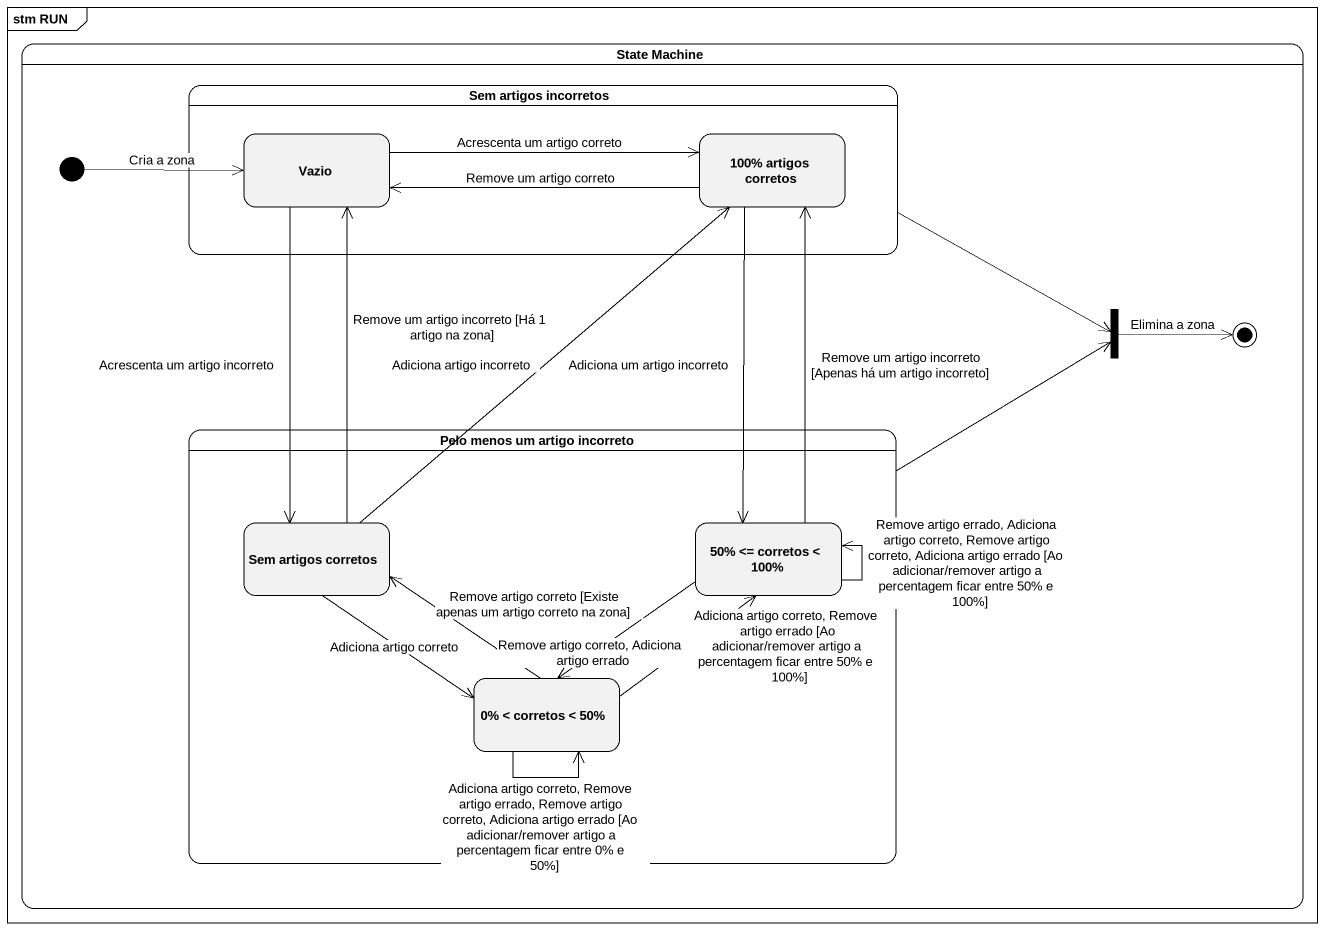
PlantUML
@startuml
mainframe stm RUN
hide empty description
state "State Machine" as State_Machine {
  state "Sem artigos incorretos" as Sem_artigos_incorretos {
    state Vazio
    state "100% artigos corretos" as s100_artigos_corretos
  }
  state initial1 <<start>>
  state fork1 <<join>>
  state "Pelo menos um artigo incorreto" as Pelo_menos_um_artigo {
    state "Sem artigos corretos" as Sem_artigos_corretos
    state "50% <= corretos < 100%" as s50_corretos_100
    state "0% < corretos < 50%" as s0_corretos_50
  }
  fork1 -right-> [*] : Elimina a zona
}
Sem_artigos_incorretos -right-> fork1
Vazio -right-> s100_artigos_corretos : Acrescenta um artigo correto
Vazio --> Sem_artigos_corretos : Acrescenta um artigo incorreto
s100_artigos_corretos -left-> Vazio : Remove um artigo correto
s100_artigos_corretos --> s50_corretos_100 : Adiciona um artigo incorreto
initial1 -right-> Vazio : Cria a zona
Pelo_menos_um_artigo -right-> fork1
Sem_artigos_corretos -up-> Vazio : Remove um artigo incorreto [Há 1 artigo na zona]
Sem_artigos_corretos -up-> s100_artigos_corretos : Adiciona artigo incorreto
Sem_artigos_corretos --> s0_corretos_50 : Adiciona artigo correto
s50_corretos_100 -up-> s100_artigos_corretos : Remove um artigo incorreto [Apenas há um artigo incorreto]
s50_corretos_100 --> s50_corretos_100 : Remove artigo errado, Adiciona artigo correto, Remove artigo correto, Adiciona artigo errado [Ao adicionar/remover artigo a percentagem ficar entre 50% e 100%]
s50_corretos_100 --> s0_corretos_50 : Remove artigo correto, Adiciona artigo errado
s0_corretos_50 -up-> Sem_artigos_corretos : Remove artigo correto [Existe apenas um artigo correto na zona]
s0_corretos_50 -up-> s50_corretos_100 : Adiciona artigo correto, Remove artigo errado [Ao adicionar/remover artigo a percentagem ficar entre 50% e 100%]
s0_corretos_50 --> s0_corretos_50 : Adiciona artigo correto, Remove artigo errado, Remove artigo correto, Adiciona artigo errado [Ao adicionar/remover artigo a percentagem ficar entre 0% e 50%]
@enduml
